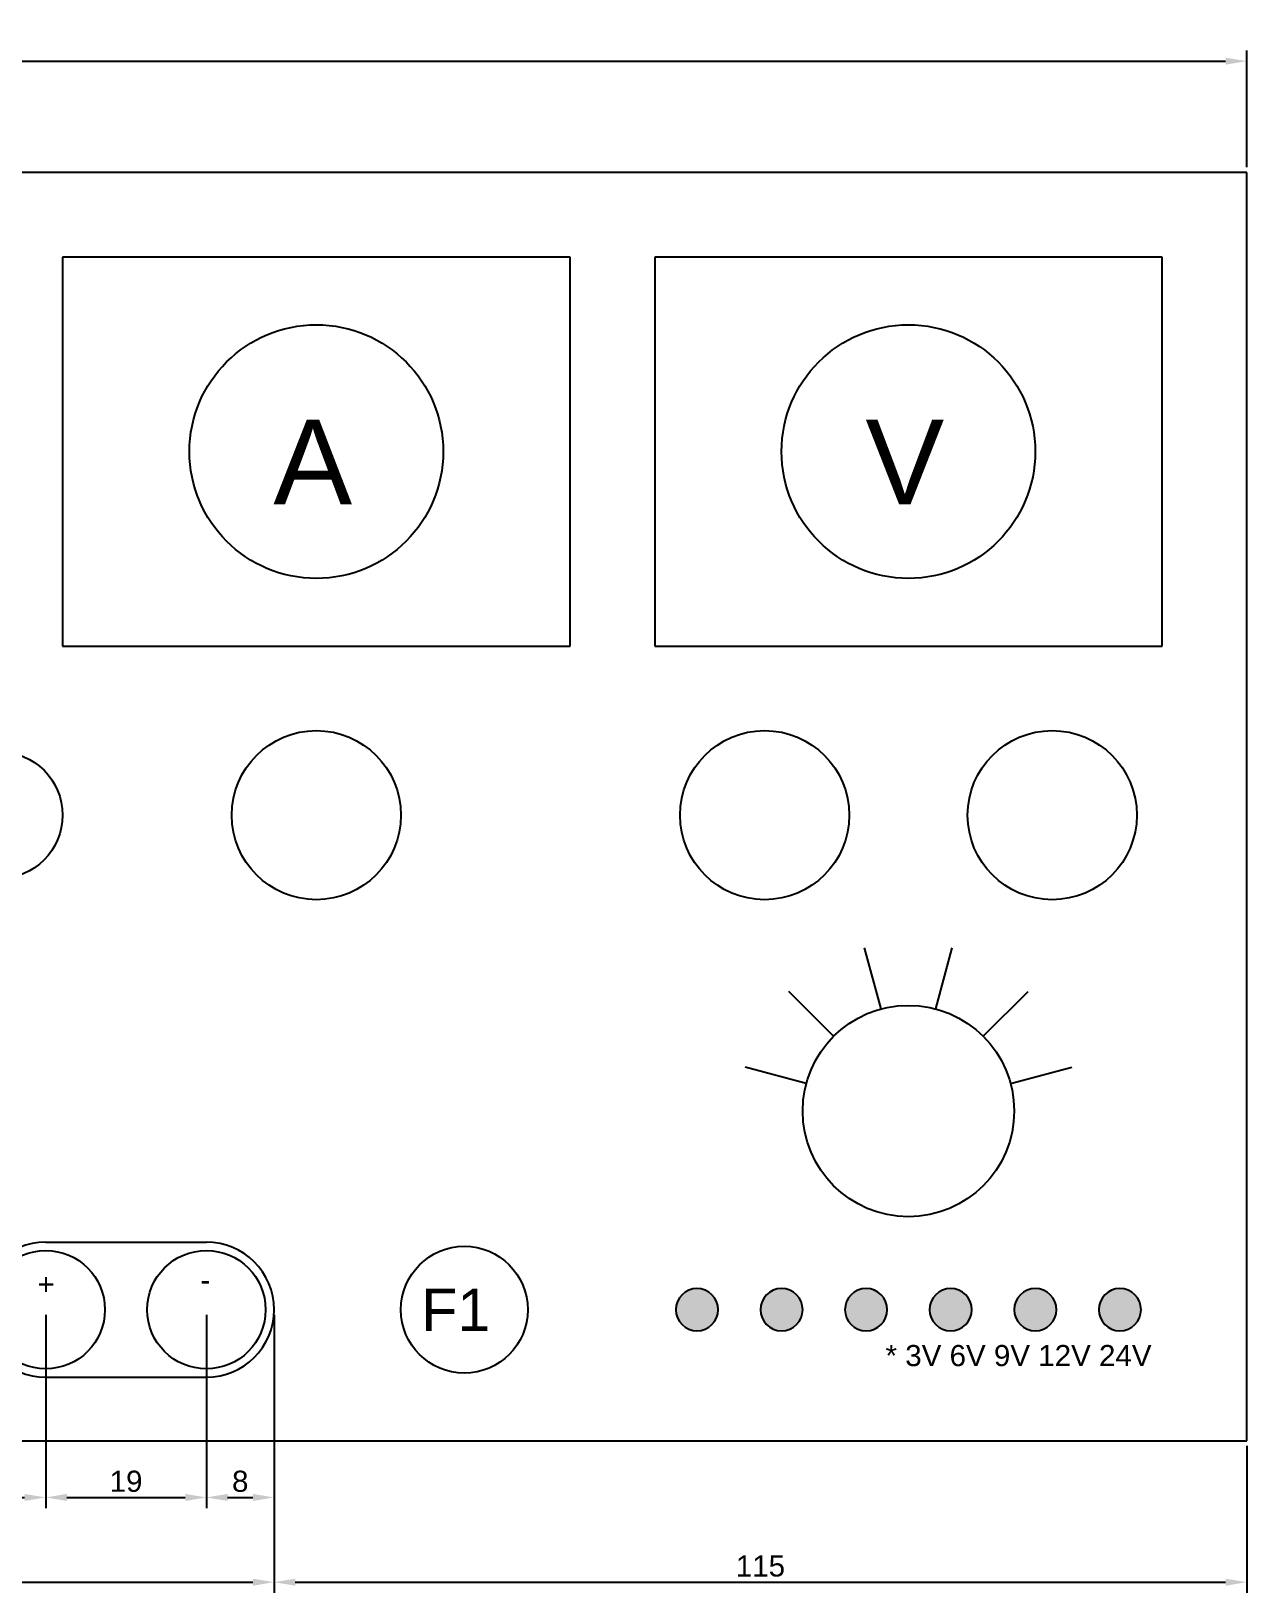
# Model space of a CAD drawing. Header units: millimetres. Extents: x 475 to 4099, y 1633 to 3451.
# Drawn here: x 671.8 to 815.5, y 1633.4 to 1818.1 of the extents above; entities that cross this region are included whole.
import ezdxf

# ---------------------------------------------------------------- set-up
doc = ezdxf.new("R2010")
doc.units = ezdxf.units.MM
doc.layers.add('Bemassung', color=80, linetype='Continuous')
doc.layers.add('Kanten', color=7, linetype='Continuous')
doc.styles.get("Standard").update_dxf_attribs({"font": 'arial.ttf'})
doc.dimstyles.new('ISO-25', dxfattribs={"dimtxt": 2.5, "dimasz": 2.5, "dimexe": 1.25, "dimexo": 0.625, "dimtad": 1, "dimtxsty": 'Standard', "dimcen": 2.5, "dimadec": 0, "dimazin": 0, "dimtfac": 1, "dimtmove": 0, "dimatfit": 3, "dimfxl": 1, "dimarcsym": 0})

# ---------------------------------------------------------------- blocks, each defined once
blk = doc.blocks.new('*D138')
at = {"layer": 'Bemassung', "color": 0, "lineweight": -2, "transparency": 16777216}
for p, q in [((495.47, 1802.05), (495.47, 1815.86)), ((815.47, 1802.05), (815.47, 1815.86)), ((497.97, 1814.61), (812.97, 1814.61))]:
    blk.add_line(p, q, dxfattribs=at)
at = {"layer": 'Bemassung', "color": 0, "transparency": 16777216}
for points in [[(497.97, 1815.02), (497.97, 1814.19), (495.47, 1814.61)], [(812.97, 1815.02), (812.97, 1814.19), (815.47, 1814.61)]]:
    blk.add_solid(points, dxfattribs=at)
at = {"layer": 'Defpoints', "color": 0, "transparency": 16777216}
for p in [(815.47, 1814.61), (495.47, 1801.42), (815.47, 1801.42)]:
    blk.add_point(p, dxfattribs=at)
at = {"layer": 'Bemassung', "color": 0, "transparency": 16777216, "insert": (655.47, 1816.51), "char_height": 2.5, "attachment_point": 5}
blk.add_mtext('320', dxfattribs=at)
blk = doc.blocks.new('*D139')
at = {"layer": 'Bemassung', "color": 0, "lineweight": -2, "transparency": 16777216}
for p, q in [((637.47, 1666.3), (637.47, 1643.46)), ((673.47, 1666.3), (673.47, 1643.46)), ((639.97, 1644.71), (670.97, 1644.71))]:
    blk.add_line(p, q, dxfattribs=at)
at = {"layer": 'Bemassung', "color": 0, "transparency": 16777216}
for points in [[(639.97, 1645.13), (639.97, 1644.3), (637.47, 1644.71)], [(670.97, 1645.13), (670.97, 1644.3), (673.47, 1644.71)]]:
    blk.add_solid(points, dxfattribs=at)
at = {"layer": 'Defpoints', "color": 0, "transparency": 16777216}
for p in [(637.47, 1666.92), (673.47, 1666.92), (673.47, 1644.71)]:
    blk.add_point(p, dxfattribs=at)
at = {"layer": 'Bemassung', "color": 0, "transparency": 16777216, "insert": (655.47, 1646.62), "char_height": 2.5, "attachment_point": 5}
blk.add_mtext('36', dxfattribs=at)
blk = doc.blocks.new('*D140')
at = {"layer": 'Bemassung', "color": 0, "lineweight": -2, "transparency": 16777216}
for p, q in [((673.47, 1666.3), (673.47, 1643.46)), ((692.47, 1666.3), (692.47, 1643.46)), ((675.97, 1644.71), (689.97, 1644.71))]:
    blk.add_line(p, q, dxfattribs=at)
at = {"layer": 'Bemassung', "color": 0, "transparency": 16777216}
for points in [[(675.97, 1645.13), (675.97, 1644.3), (673.47, 1644.71)], [(689.97, 1645.13), (689.97, 1644.3), (692.47, 1644.71)]]:
    blk.add_solid(points, dxfattribs=at)
at = {"layer": 'Defpoints', "color": 0, "transparency": 16777216}
for p in [(673.47, 1666.92), (692.47, 1666.92), (692.47, 1644.71)]:
    blk.add_point(p, dxfattribs=at)
at = {"layer": 'Bemassung', "color": 0, "transparency": 16777216, "insert": (682.97, 1646.61), "char_height": 2.5, "attachment_point": 5}
blk.add_mtext('19', dxfattribs=at)
blk = doc.blocks.new('*D141')
at = {"layer": 'Bemassung', "color": 0, "lineweight": -2, "transparency": 16777216}
for p, q in [((610.47, 1666.3), (610.47, 1633.44)), ((700.47, 1666.3), (700.47, 1633.44)), ((612.97, 1634.69), (697.97, 1634.69))]:
    blk.add_line(p, q, dxfattribs=at)
at = {"layer": 'Bemassung', "color": 0, "transparency": 16777216}
for points in [[(612.97, 1635.1), (612.97, 1634.27), (610.47, 1634.69)], [(697.97, 1635.1), (697.97, 1634.27), (700.47, 1634.69)]]:
    blk.add_solid(points, dxfattribs=at)
at = {"layer": 'Defpoints', "color": 0, "transparency": 16777216}
for p in [(610.47, 1666.92), (700.47, 1666.92), (700.47, 1634.69)]:
    blk.add_point(p, dxfattribs=at)
at = {"layer": 'Bemassung', "color": 0, "transparency": 16777216, "insert": (655.47, 1636.59), "char_height": 2.5, "attachment_point": 5}
blk.add_mtext('90', dxfattribs=at)
blk = doc.blocks.new('*D147')
at = {"layer": 'Bemassung', "color": 0, "lineweight": -2, "transparency": 16777216}
for p, q in [((700.47, 1666.3), (700.47, 1633.44)), ((815.47, 1650.8), (815.47, 1633.44)), ((702.97, 1634.69), (812.97, 1634.69))]:
    blk.add_line(p, q, dxfattribs=at)
at = {"layer": 'Bemassung', "color": 0, "transparency": 16777216}
for points in [[(702.97, 1635.1), (702.97, 1634.27), (700.47, 1634.69)], [(812.97, 1635.1), (812.97, 1634.27), (815.47, 1634.69)]]:
    blk.add_solid(points, dxfattribs=at)
at = {"layer": 'Defpoints', "color": 0, "transparency": 16777216}
for p in [(700.47, 1666.92), (815.47, 1651.42), (815.47, 1634.69)]:
    blk.add_point(p, dxfattribs=at)
at = {"layer": 'Bemassung', "color": 0, "transparency": 16777216, "insert": (757.97, 1636.59), "char_height": 2.5, "attachment_point": 5}
blk.add_mtext('115', dxfattribs=at)
blk = doc.blocks.new('*U116')
at = {"layer": 'Kanten'}
for centre in [(-5, 0), (5, 0)]:
    blk.add_circle(centre, 2.5, dxfattribs=at)
blk = doc.blocks.new('*U117')
at = {"layer": 'Kanten', "color": 0, "linetype": 'ByBlock', "lineweight": -2, "transparency": 16777216}
for p in [(-40, 0), (-20, 0), (0, 0)]:
    blk.add_blockref('*U116', p, dxfattribs=at)
blk = doc.blocks.new('*D148')
at = {"layer": 'Bemassung', "color": 0, "lineweight": -2, "transparency": 16777216}
for p, q in [((692.47, 1666.3), (692.47, 1643.46)), ((700.47, 1666.3), (700.47, 1643.46)), ((694.97, 1644.71), (697.97, 1644.71))]:
    blk.add_line(p, q, dxfattribs=at)
at = {"layer": 'Bemassung', "color": 0, "transparency": 16777216}
for points in [[(694.97, 1645.13), (694.97, 1644.3), (692.47, 1644.71)], [(697.97, 1645.13), (697.97, 1644.3), (700.47, 1644.71)]]:
    blk.add_solid(points, dxfattribs=at)
at = {"layer": 'Defpoints', "color": 0, "transparency": 16777216}
for p in [(692.47, 1666.92), (700.47, 1666.92), (700.47, 1644.71)]:
    blk.add_point(p, dxfattribs=at)
at = {"layer": 'Bemassung', "color": 0, "transparency": 16777216, "insert": (696.47, 1646.61), "char_height": 2.5, "attachment_point": 5}
blk.add_mtext('8', dxfattribs=at)

msp = doc.modelspace()

# ---------------------------------------------------------------- hatches: boundary and pattern name
at = {"layer": 'Kanten'}
h = msp.add_hatch(color=2, dxfattribs=at)
h.dxf.hatch_style = 1
h.paths.add_polyline_path([(522.967, 1666.922, 1), (517.967, 1666.922, 1)])
h.paths.add_polyline_path([(532.967, 1666.922, 1), (527.967, 1666.922, 1)])
h.paths.add_polyline_path([(542.967, 1666.922, 1), (537.967, 1666.922, 1)])
h.paths.add_polyline_path([(552.967, 1666.922, 1), (547.967, 1666.922, 1)])
h.paths.add_polyline_path([(562.967, 1666.922, 1), (557.967, 1666.922, 1)])
h.paths.add_polyline_path([(762.967, 1666.922, 1), (757.967, 1666.922, 1)])
h.paths.add_polyline_path([(772.967, 1666.922, 1), (767.967, 1666.922, 1)])
h.paths.add_polyline_path([(782.967, 1666.922, 1), (777.967, 1666.922, 1)])
h.paths.add_polyline_path([(797.967, 1666.922, 1), (802.967, 1666.922, 1)])
h.paths.add_polyline_path([(787.967, 1666.922, -1), (792.967, 1666.922, -1)])
h.paths.add_polyline_path([(747.394, 1658.871), (804.865, 1658.871), (804.865, 1664.022), (747.394, 1664.022)], flags=9)
h.paths.add_polyline_path([(507.515, 1658.871), (564.986, 1658.871), (564.986, 1664.022), (507.515, 1664.022)], flags=9)
h.paths.add_polyline_path([(644.357, 1758.064), (666.445, 1758.064), (666.445, 1778.671), (644.357, 1778.671)], flags=9)
h.paths.add_polyline_path([(648.594, 1685.334), (660.328, 1685.334), (660.328, 1690.485), (648.594, 1690.485)], flags=9)
h.paths.add_polyline_path([(648.83, 1696.093), (659.304, 1696.093), (659.304, 1701.244), (648.83, 1701.244)], flags=9)
h.paths.add_polyline_path([(648.66, 1706.052), (659.134, 1706.052), (659.134, 1711.204), (648.66, 1711.204)], flags=9)
h.paths.add_polyline_path([(717.018, 1661.751), (727.67, 1661.751), (727.67, 1672.054), (717.018, 1672.054)], flags=9)
h.paths.add_polyline_path([(640.227, 1661.751), (650.879, 1661.751), (650.879, 1672.054), (640.227, 1672.054)], flags=9)
h.paths.add_polyline_path([(697.839, 1756.727), (712.198, 1756.727), (712.198, 1777.334), (697.839, 1777.334)], flags=9)
h.paths.add_polyline_path([(767.989, 1756.727), (782.307, 1756.727), (782.307, 1777.334), (767.989, 1777.334)], flags=9)
h.paths.add_polyline_path([(701.241, 1666.855), (703.654, 1666.855), (703.654, 1672.007), (701.241, 1672.007)], flags=9)
h.paths.add_polyline_path([(625.678, 1667.427), (628.091, 1667.427), (628.091, 1672.579), (625.678, 1672.579)], flags=9)
h.paths.add_polyline_path([(682.335, 1667.332), (685.625, 1667.332), (685.625, 1672.484), (682.335, 1672.484)], flags=9)
h.paths.add_polyline_path([(606.777, 1667.141), (610.066, 1667.141), (610.066, 1672.293), (606.777, 1672.293)], flags=9)
h.paths.add_polyline_path([(662.682, 1720.186), (673.726, 1720.186), (673.726, 1730.489), (662.682, 1730.489)], flags=9)
h.paths.add_polyline_path([(637.444, 1720.186), (648.487, 1720.186), (648.487, 1730.489), (637.444, 1730.489)], flags=9)
h.paths.add_polyline_path([(598.716, 1756.727), (613.075, 1756.727), (613.075, 1777.334), (598.716, 1777.334)], flags=9)
h.paths.add_polyline_path([(528.675, 1756.727), (542.993, 1756.727), (542.993, 1777.334), (528.675, 1777.334)], flags=9)
h = msp.add_hatch(color=3, dxfattribs=at)
h.dxf.hatch_style = 1
h.paths.add_polyline_path([(752.967, 1666.922, 1), (747.967, 1666.922, 1)])
h.paths.add_polyline_path([(507.967, 1666.922, 1), (512.967, 1666.922, 1)])

# ---------------------------------------------------------------- linework, layer by layer
for p, q in [((815.467, 1801.422), (495.467, 1801.422)), ((815.467, 1651.422), (815.467, 1801.422)), ((735.467, 1791.422), (675.467, 1791.422)), ((675.467, 1791.422), (675.467, 1745.422)), ((735.467, 1745.422), (735.467, 1791.422)), ((805.467, 1791.422), (745.467, 1791.422)), ((745.467, 1791.422), (745.467, 1745.422)), ((805.467, 1745.422), (805.467, 1791.422)), ((675.467, 1745.422), (735.467, 1745.422)), ((745.467, 1745.422), (805.467, 1745.422)), ((495.467, 1651.422), (815.467, 1651.422))]:
    msp.add_line(p, q)
for centre, radius in [((705.467, 1768.422), 15), ((775.467, 1768.422), 15), ((705.467, 1725.422), 10), ((758.467, 1725.422), 10), ((792.467, 1725.422), 10), ((775.467, 1690.422), 12.5)]:
    msp.add_circle(centre, radius)
for p, q in [((772.232, 1702.496), (770.291, 1709.74)), ((778.702, 1702.496), (780.644, 1709.74)), ((766.628, 1699.261), (761.325, 1704.564)), ((784.306, 1699.261), (789.609, 1704.564)), ((763.393, 1693.657), (756.149, 1695.598)), ((787.541, 1693.657), (794.786, 1695.598)), ((673.467, 1674.922), (692.467, 1674.922)), ((720.217, 1666.922), (720.217, 1666.922)), ((720.217, 1666.922), (720.217, 1666.922)), ((730.467, 1666.922), (730.467, 1666.922)), ((673.467, 1658.922), (692.467, 1658.922))]:
    msp.add_line(p, q, dxfattribs=at)
for centre, radius in [((667.967, 1725.422), 7.5), ((673.467, 1666.922), 7), ((692.467, 1666.922), 7), ((722.967, 1666.922), 7.5)]:
    msp.add_circle(centre, radius, dxfattribs=at)
for centre, start, end in [((673.467, 1666.922), 90, 180), ((692.467, 1666.922), 0, 90), ((673.467, 1666.922), 180, 270), ((692.467, 1666.922), 270, 0)]:
    msp.add_arc(centre, 8, start, end, dxfattribs=at)

# ---------------------------------------------------------------- block references
at = {"layer": 'Kanten', "xscale": -1}
msp.add_blockref('*U117', (755.467, 1666.922), dxfattribs=at)

# ---------------------------------------------------------------- texts
at = {"char_height": 10, "attachment_point": 3}
for s, insert in [('A', (709.698, 1772.188)), ('V', (779.698, 1772.188))]:
    msp.add_mtext_dynamic_manual_height_columns(s, width=13.16423, gutter_width=12.5, heights=[9.423], dxfattribs=dict(at, insert=insert))
at = {"layer": 'Kanten'}
for s, width, heights, insert, char_height, attachment_point in [('+', 4.18126, [2.5], (672.496, 1671.197), 2.5, 1), ('-', 2.92919, [0], (691.765, 1671.695), 2.5, 1), ('F1', 5, [0], (726.023, 1669.401), 5, 3), ('\\pi-10,l10;*^I3V^I6V^I9V^I12V^I24V', 59.14975, [0], (804.213, 1662.746), 2.5, 3)]:
    msp.add_mtext_dynamic_manual_height_columns(s, width=width, gutter_width=12.5, heights=heights, dxfattribs=dict(at, insert=insert, char_height=char_height, attachment_point=attachment_point))

# ---------------------------------------------------------------- dimensions: what is measured, and where the dimension line sits
at = {"layer": 'Bemassung'}
for base, p1, p2, picture, middle in [((815.467, 1814.605), (495.467, 1801.422), (815.467, 1801.422), '*D138', (655.467, 1816.507)), ((700.467, 1644.713), (692.467, 1666.922), (700.467, 1666.922), '*D148', (696.467, 1646.615)), ((815.467, 1634.686), (700.467, 1666.922), (815.467, 1651.422), '*D147', (757.967, 1636.587))]:
    dim = msp.add_linear_dim(base=base, p1=p1, p2=p2, dimstyle='ISO-25', dxfattribs=at)
    dim.commit()
    dim.dimension.update_dxf_attribs({"geometry": picture, "text_midpoint": middle})
for base, p1, p2, picture, middle in [((700.467, 1634.686), (610.467, 1666.922), (700.467, 1666.922), '*D141', (655.467, 1634.686)), ((673.467, 1644.713), (637.467, 1666.922), (673.467, 1666.922), '*D139', (655.467, 1644.713)), ((692.467, 1644.713), (673.467, 1666.922), (692.467, 1666.922), '*D140', (682.967, 1644.713))]:
    dim = msp.add_linear_dim(base=base, p1=p1, p2=p2, dimstyle='ISO-25', dxfattribs=at)
    dim.commit()
    dim.dimension.update_dxf_attribs({"geometry": picture, "text_midpoint": middle, "dimtype": 160})

doc.saveas('drawing.dxf')
